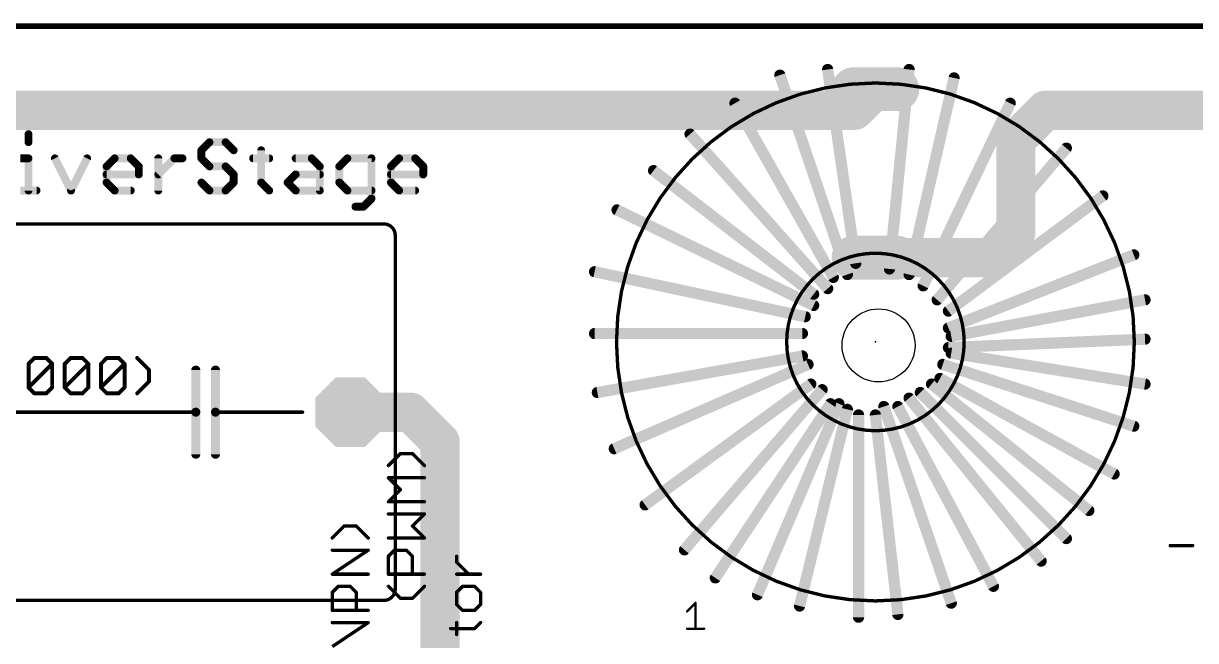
# Model space of a CAD drawing. Extents: x 0 to 165, y -10 to 137.
# Drawn here: x 64.7 to 117.7, y 108.7 to 136.6 of the extents above; entities that cross this region are included whole.
import ezdxf

# ---------------------------------------------------------------- set-up
doc = ezdxf.new("R2010")
doc.units = 0
for name, color, linetype in [('1', 14, 'CONTINUOUS'), ('16', 174, 'CONTINUOUS'), ('17', 94, 'CONTINUOUS'), ('20', 178, 'CONTINUOUS'), ('21', 251, 'CONTINUOUS'), ('23', 178, 'CONTINUOUS'), ('27', 251, 'CONTINUOUS'), ('48', 251, 'CONTINUOUS'), ('51', 251, 'CONTINUOUS')]:
    doc.layers.add(name, color=color, linetype=linetype)

# ---------------------------------------------------------------- blocks, each defined once
blk = doc.blocks.new('OCTAGONP')
at = {"const_width": 0.5}
blk.add_lwpolyline([(-0.25, -0.1036), (-0.25, 0.1036), (-0.1036, 0.25), (0.1036, 0.25), (0.25, 0.1036), (0.25, -0.1036), (0.1036, -0.25), (-0.1036, -0.25), (-0.25, -0.1036), (-0.25, 0.1036)], dxfattribs=at)
blk = doc.blocks.new('LONGP100')
at = {"const_width": 1}
blk.add_lwpolyline([(-0.5, 0), (0.5, 0)], dxfattribs=at)
at = {"const_width": 0.5}
for points in [[(-0.5, 0.25, 1), (-0.5, -0.25)], [(0.5, -0.25, 1), (0.5, 0.25)]]:
    blk.add_lwpolyline(points, format="xyb", dxfattribs=at)

msp = doc.modelspace()

# ---------------------------------------------------------------- linework, layer by layer
at = {"layer": '1'}
for points, const_width in [([(64.8846, 131.6334), (64.8846, 131.2691)], 0.3556), ([(73.0703, 131.2691), (72.706, 130.9047)], 0.3556), ([(72.706, 130.9047), (72.706, 130.5403)], 0.3556), ([(73.7991, 131.2691), (73.0703, 131.2691)], 0.3556), ([(74.1635, 130.9047), (73.7991, 131.2691)], 0.3556), ([(75.4091, 130.9047), (75.4091, 129.4472)], 0.3556), ([(64.5202, 130.5403), (64.8846, 130.5403)], 0.3556), ([(64.8846, 130.5403), (64.8846, 129.0828)], 0.3556), ([(66.0794, 130.5403), (66.8081, 129.0828)], 0.3556), ([(66.8081, 129.0828), (67.5369, 130.5403)], 0.3556), ([(68.4182, 130.1759), (68.7825, 130.5403)], 0.3556), ([(68.7825, 130.5403), (69.5113, 130.5403)], 0.3556), ([(69.5113, 130.5403), (69.8757, 130.1759)], 0.3556), ([(70.757, 129.0828), (70.757, 130.5403)], 0.3556), ([(70.757, 129.8116), (71.4857, 130.5403)], 0.3556), ([(71.4857, 130.5403), (71.8501, 130.5403)], 0.3556), ([(72.706, 130.5403), (73.0703, 130.1759)], 0.3556), ([(75.0448, 130.5403), (75.7735, 130.5403)], 0.3556), ([(76.9683, 130.5403), (77.6971, 130.5403)], 0.3556), ([(77.6971, 130.5403), (78.0615, 130.1759)], 0.3556), ([(79.3071, 130.5403), (78.9428, 130.1759)], 0.3556), ([(80.4003, 130.5403), (79.3071, 130.5403)], 0.3556), ([(80.4003, 128.7184), (80.4003, 130.5403)], 0.3556), ([(81.2816, 130.1759), (81.6459, 130.5403)], 0.3556), ([(81.6459, 130.5403), (82.3747, 130.5403)], 0.3556), ([(82.3747, 130.5403), (82.7391, 130.1759)], 0.3556), ([(68.4182, 129.4472), (68.4182, 130.1759)], 0.3556), ([(69.8757, 129.8116), (68.4182, 129.8116)], 0.3556), ([(69.8757, 130.1759), (69.8757, 129.8116)], 0.3556), ([(73.0703, 130.1759), (73.7991, 130.1759)], 0.3556), ([(73.7991, 130.1759), (74.1635, 129.8116)], 0.3556), ([(74.1635, 129.8116), (74.1635, 129.4472)], 0.3556), ([(76.604, 129.4472), (76.9683, 129.8116)], 0.3556), ([(76.9683, 129.8116), (78.0615, 129.8116)], 0.3556), ([(78.0615, 130.1759), (78.0615, 129.0828)], 0.3556), ([(78.9428, 130.1759), (78.9428, 129.4472)], 0.3556), ([(81.2816, 129.4472), (81.2816, 130.1759)], 0.3556), ([(82.7391, 129.8116), (81.2816, 129.8116)], 0.3556), ([(82.7391, 130.1759), (82.7391, 129.8116)], 0.3556), ([(68.7825, 129.0828), (68.4182, 129.4472)], 0.3556), ([(73.0703, 129.0828), (72.706, 129.4472)], 0.3556), ([(74.1635, 129.4472), (73.7991, 129.0828)], 0.3556), ([(75.4091, 129.4472), (75.7735, 129.0828)], 0.3556), ([(76.9683, 129.0828), (76.604, 129.4472)], 0.3556), ([(78.9428, 129.4472), (79.3071, 129.0828)], 0.3556), ([(81.6459, 129.0828), (81.2816, 129.4472)], 0.3556), ([(64.5202, 129.0828), (65.2489, 129.0828)], 0.3556), ([(69.5113, 129.0828), (68.7825, 129.0828)], 0.3556), ([(73.7991, 129.0828), (73.0703, 129.0828)], 0.3556), ([(78.0615, 129.0828), (76.9683, 129.0828)], 0.3556), ([(79.3071, 129.0828), (80.4003, 129.0828)], 0.3556), ([(80.0359, 128.354), (80.4003, 128.7184)], 0.3556), ([(82.3747, 129.0828), (81.6459, 129.0828)], 0.3556), ([(79.6715, 128.354), (80.0359, 128.354)], 0.3556), ([(116.5225, 113.03), (117.5385, 113.03)], 0.1524), ([(94.6658, 110.0504), (95.0556, 110.4402)], 0.1016), ([(95.0556, 110.4402), (95.0556, 109.2708)], 0.1016), ([(94.6658, 109.2708), (95.4454, 109.2708)], 0.1016)]:
    msp.add_lwpolyline(points, dxfattribs=dict(at, const_width=const_width))
for points, const_width in [([(64.9735, 131.6334, 1), (64.7957, 131.6334)], 0.1778), ([(64.7957, 131.2691, 1), (64.9735, 131.2691)], 0.1778), ([(72.7949, 130.9047, 1), (72.6171, 130.9047)], 0.1778), ([(72.6431, 130.9675, 1), (72.7688, 130.8418)], 0.1778), ([(73.0703, 131.358, 1), (73.0703, 131.1802)], 0.1778), ([(73.1332, 131.2062, 1), (73.0075, 131.3319)], 0.1778), ([(73.862, 131.3319, 1), (73.7362, 131.2062)], 0.1778), ([(73.7991, 131.1802, 1), (73.7991, 131.358)], 0.1778), ([(74.1006, 130.8418, 1), (74.2263, 130.9675)], 0.1778), ([(75.498, 130.9047, 1), (75.3202, 130.9047)], 0.1778), ([(64.9735, 130.5403, 1), (64.7957, 130.5403)], 0.1778), ([(64.8846, 130.4514, 1), (64.8846, 130.6292)], 0.1778), ([(66.1589, 130.5801, 1), (65.9999, 130.5006)], 0.1778), ([(67.6164, 130.5006, 1), (67.4574, 130.5801)], 0.1778), ([(68.7825, 130.6292, 1), (68.7825, 130.4514)], 0.1778), ([(68.8454, 130.4774, 1), (68.7197, 130.6032)], 0.1778), ([(69.5742, 130.6032, 1), (69.4484, 130.4774)], 0.1778), ([(69.5113, 130.4514, 1), (69.5113, 130.6292)], 0.1778), ([(70.8459, 130.5403, 1), (70.6681, 130.5403)], 0.1778), ([(71.4857, 130.6292, 1), (71.4857, 130.4514)], 0.1778), ([(71.5486, 130.4774, 1), (71.4229, 130.6032)], 0.1778), ([(71.8501, 130.4514, 1), (71.8501, 130.6292)], 0.1778), ([(72.7688, 130.6032, 1), (72.6431, 130.4774)], 0.1778), ([(72.6171, 130.5403, 1), (72.7949, 130.5403)], 0.1778), ([(75.0448, 130.6292, 1), (75.0448, 130.4514)], 0.1778), ([(75.7735, 130.4514, 1), (75.7735, 130.6292)], 0.1778), ([(76.9683, 130.6292, 1), (76.9683, 130.4514)], 0.1778), ([(77.76, 130.6032, 1), (77.6342, 130.4774)], 0.1778), ([(77.6971, 130.4514, 1), (77.6971, 130.6292)], 0.1778), ([(79.3071, 130.6292, 1), (79.3071, 130.4514)], 0.1778), ([(79.37, 130.4774, 1), (79.2443, 130.6032)], 0.1778), ([(80.4892, 130.5403, 1), (80.3114, 130.5403)], 0.1778), ([(80.4003, 130.4514, 1), (80.4003, 130.6292)], 0.1778), ([(81.6459, 130.6292, 1), (81.6459, 130.4514)], 0.1778), ([(81.7088, 130.4774, 1), (81.5831, 130.6032)], 0.1778), ([(82.4375, 130.6032, 1), (82.3118, 130.4774)], 0.1778), ([(82.3747, 130.4514, 1), (82.3747, 130.6292)], 0.1778), ([(68.5071, 130.1759, 1), (68.3293, 130.1759)], 0.1778), ([(68.3553, 130.2388, 1), (68.481, 130.1131)], 0.1778), ([(68.4182, 129.9005, 1), (68.4182, 129.7227)], 0.1778), ([(69.9646, 130.1759, 1), (69.7868, 130.1759)], 0.1778), ([(69.7868, 129.8116, 1), (69.9646, 129.8116)], 0.1778), ([(69.8128, 130.1131, 1), (69.9385, 130.2388)], 0.1778), ([(69.8757, 129.7227, 1), (69.8757, 129.9005)], 0.1778), ([(70.6941, 129.8744, 1), (70.8198, 129.7487)], 0.1778), ([(73.0703, 130.2648, 1), (73.0703, 130.087)], 0.1778), ([(73.0075, 130.1131, 1), (73.1332, 130.2388)], 0.1778), ([(73.862, 130.2388, 1), (73.7362, 130.1131)], 0.1778), ([(73.7991, 130.087, 1), (73.7991, 130.2648)], 0.1778), ([(74.2524, 129.8116, 1), (74.0746, 129.8116)], 0.1778), ([(74.1006, 129.7487, 1), (74.2263, 129.8744)], 0.1778), ([(76.9683, 129.9005, 1), (76.9683, 129.7227)], 0.1778), ([(77.0312, 129.7487, 1), (76.9055, 129.8744)], 0.1778), ([(78.1504, 130.1759, 1), (77.9726, 130.1759)], 0.1778), ([(77.9986, 130.1131, 1), (78.1243, 130.2388)], 0.1778), ([(78.0615, 129.7227, 1), (78.0615, 129.9005)], 0.1778), ([(79.0317, 130.1759, 1), (78.8539, 130.1759)], 0.1778), ([(78.8799, 130.2388, 1), (79.0056, 130.1131)], 0.1778), ([(81.3705, 130.1759, 1), (81.1927, 130.1759)], 0.1778), ([(81.2187, 130.2388, 1), (81.3444, 130.1131)], 0.1778), ([(81.2816, 129.9005, 1), (81.2816, 129.7227)], 0.1778), ([(82.828, 130.1759, 1), (82.6502, 130.1759)], 0.1778), ([(82.6502, 129.8116, 1), (82.828, 129.8116)], 0.1778), ([(82.6762, 130.1131, 1), (82.8019, 130.2388)], 0.1778), ([(82.7391, 129.7227, 1), (82.7391, 129.9005)], 0.1778), ([(68.481, 129.51, 1), (68.3553, 129.3843)], 0.1778), ([(68.3293, 129.4472, 1), (68.5071, 129.4472)], 0.1778), ([(72.7688, 129.51, 1), (72.6431, 129.3843)], 0.1778), ([(74.0746, 129.4472, 1), (74.2524, 129.4472)], 0.1778), ([(74.2263, 129.3843, 1), (74.1006, 129.51)], 0.1778), ([(75.3202, 129.4472, 1), (75.498, 129.4472)], 0.1778), ([(75.472, 129.51, 1), (75.3463, 129.3843)], 0.1778), ([(76.6668, 129.51, 1), (76.5411, 129.3843)], 0.1778), ([(76.5411, 129.51, 1), (76.6668, 129.3843)], 0.1778), ([(79.0056, 129.51, 1), (78.8799, 129.3843)], 0.1778), ([(78.8539, 129.4472, 1), (79.0317, 129.4472)], 0.1778), ([(81.3444, 129.51, 1), (81.2187, 129.3843)], 0.1778), ([(81.1927, 129.4472, 1), (81.3705, 129.4472)], 0.1778), ([(64.7957, 129.0828, 1), (64.9735, 129.0828)], 0.1778), ([(65.2489, 128.9939, 1), (65.2489, 129.1717)], 0.1778), ([(66.7286, 129.1226, 1), (66.8876, 129.043)], 0.1778), ([(66.7286, 129.043, 1), (66.8876, 129.1226)], 0.1778), ([(68.7825, 129.1717, 1), (68.7825, 128.9939)], 0.1778), ([(68.7197, 129.0199, 1), (68.8454, 129.1457)], 0.1778), ([(69.5113, 128.9939, 1), (69.5113, 129.1717)], 0.1778), ([(70.6681, 129.0828, 1), (70.8459, 129.0828)], 0.1778), ([(73.0703, 129.1717, 1), (73.0703, 128.9939)], 0.1778), ([(73.0075, 129.0199, 1), (73.1332, 129.1457)], 0.1778), ([(73.7362, 129.1457, 1), (73.862, 129.0199)], 0.1778), ([(73.7991, 128.9939, 1), (73.7991, 129.1717)], 0.1778), ([(75.7107, 129.0199, 1), (75.8364, 129.1457)], 0.1778), ([(76.9683, 129.1717, 1), (76.9683, 128.9939)], 0.1778), ([(76.9055, 129.0199, 1), (77.0312, 129.1457)], 0.1778), ([(77.9726, 129.0828, 1), (78.1504, 129.0828)], 0.1778), ([(78.0615, 128.9939, 1), (78.0615, 129.1717)], 0.1778), ([(79.3071, 129.1717, 1), (79.3071, 128.9939)], 0.1778), ([(79.2443, 129.0199, 1), (79.37, 129.1457)], 0.1778), ([(80.4631, 128.6556, 1), (80.3374, 128.7813)], 0.1778), ([(80.4003, 128.9939, 1), (80.4003, 129.1717)], 0.1778), ([(81.6459, 129.1717, 1), (81.6459, 128.9939)], 0.1778), ([(81.5831, 129.0199, 1), (81.7088, 129.1457)], 0.1778), ([(82.3747, 128.9939, 1), (82.3747, 129.1717)], 0.1778), ([(79.6715, 128.4429, 1), (79.6715, 128.2651)], 0.1778), ([(79.973, 128.4169, 1), (80.0987, 128.2912)], 0.1778), ([(80.0359, 128.2651, 1), (80.0359, 128.4429)], 0.1778), ([(80.3114, 128.7184, 1), (80.4892, 128.7184)], 0.1778), ([(116.5225, 113.0681, 1), (116.5225, 112.9919)], 0.0762), ([(117.5385, 112.9919, 1), (117.5385, 113.0681)], 0.0762), ([(95.081, 110.4402, 1), (95.0302, 110.4402)], 0.0508), ([(95.0736, 110.4222, 1), (95.0376, 110.4582)], 0.0508), ([(94.6478, 110.0684, 1), (94.6838, 110.0324)], 0.0508), ([(94.6658, 109.2962, 1), (94.6658, 109.2454)], 0.0508), ([(95.0302, 109.2708, 1), (95.081, 109.2708)], 0.0508), ([(95.4454, 109.2454, 1), (95.4454, 109.2962)], 0.0508)]:
    msp.add_lwpolyline(points, format="xyb", dxfattribs=dict(at, const_width=const_width))
at = {"layer": '16'}
for points, const_width in [([(102.235, 132.715), (103.1875, 133.6675)], 1.778), ([(47.9425, 132.715), (102.235, 132.715)], 1.778), ([(110.8845, 132.715), (109.5375, 131.368)], 1.778), ([(127, 132.715), (110.8845, 132.715)], 1.778), ([(109.5375, 131.368), (109.5375, 127.1922)], 1.778), ([(109.5375, 127.1922), (108.3928, 126.0475)], 1.778), ([(108.3928, 126.0475), (103.1875, 126.0475)], 1.778), ([(82.1555, 119.0625), (79.4385, 119.0625)], 1.778), ([(83.5025, 117.7155), (82.1555, 119.0625)], 1.778), ([(83.5025, 106.807), (83.5025, 117.7155)], 1.778), ([(116.5225, 113.03), (117.5385, 113.03)], 0.1524)]:
    msp.add_lwpolyline(points, dxfattribs=dict(at, const_width=const_width))
for points, const_width in [([(103.5018, 133.3532, 1), (102.8732, 133.9818)], 0.889), ([(102.235, 132.2705, 1), (102.235, 133.1595)], 0.889), ([(110.8845, 133.1595, 1), (110.8845, 132.2705)], 0.889), ([(111.1988, 132.4007, 1), (110.5702, 133.0293)], 0.889), ([(101.9207, 133.0293, 1), (102.5493, 132.4007)], 0.889), ([(109.982, 131.368, 1), (109.093, 131.368)], 0.889), ([(109.2232, 131.6823, 1), (109.8518, 131.0537)], 0.889), ([(109.8518, 126.8779, 1), (109.2232, 127.5065)], 0.889), ([(109.093, 127.1922, 1), (109.982, 127.1922)], 0.889), ([(103.1875, 126.492, 1), (103.1875, 125.603)], 0.889), ([(108.0785, 126.3618, 1), (108.7071, 125.7332)], 0.889), ([(108.3928, 125.603, 1), (108.3928, 126.492)], 0.889), ([(79.4385, 119.507, 1), (79.4385, 118.618)], 0.889), ([(82.4698, 119.3768, 1), (81.8412, 118.7482)], 0.889), ([(82.1555, 118.618, 1), (82.1555, 119.507)], 0.889), ([(83.947, 117.7155, 1), (83.058, 117.7155)], 0.889), ([(83.1882, 117.4012, 1), (83.8168, 118.0298)], 0.889), ([(116.5225, 113.0681, 1), (116.5225, 112.9919)], 0.0762), ([(117.5385, 112.9919, 1), (117.5385, 113.0681)], 0.0762)]:
    msp.add_lwpolyline(points, format="xyb", dxfattribs=dict(at, const_width=const_width))
at = {"layer": '20', "const_width": 0.254}
msp.add_lwpolyline([(149.205, 136.5125), (0, 136.5125)], dxfattribs=at)
at = {"layer": '20'}
msp.add_circle((103.33, 122.0825), 1.65, dxfattribs=at)
at = {"layer": '21'}
for points, const_width in [([(101.2825, 125.1585), (96.8375, 133.0325)], 0.508), ([(109.2835, 133.0325), (105.3465, 124.7775)], 0.508), ([(101.0285, 124.6505), (94.8055, 131.6355)], 0.508), ([(111.8235, 131.0005), (105.9815, 124.1425)], 0.508), ([(100.3935, 124.3965), (93.1545, 129.9845)], 0.508), ([(113.4745, 128.8415), (106.4895, 123.6345)], 0.508), ([(100.3935, 123.8885), (91.5035, 128.2065)], 0.508), ([(50.4825, 127.5715), (80.9625, 127.5715)], 0.1524), ([(81.4705, 127.0635), (81.4705, 111.0615)], 0.1524), ([(114.8715, 126.1745), (106.4895, 122.8725)], 0.508), ([(100.0125, 123.3805), (90.4875, 125.4125)], 0.508), ([(106.6165, 122.4915), (115.3795, 124.1425)], 0.508), ([(99.8855, 122.6185), (90.4875, 122.6185)], 0.508), ([(115.3795, 122.3645), (106.4895, 121.9835)], 0.508), ([(106.6165, 121.7295), (115.3795, 120.3325)], 0.508), ([(99.8855, 121.6025), (90.6145, 119.9515)], 0.508), ([(91.3765, 117.4115), (100.1395, 121.2215)], 0.508), ([(114.8715, 118.4275), (106.2355, 121.2215)], 0.508), ([(72.4535, 119.0625), (72.4535, 120.9675)], 0.4064), ([(73.3425, 119.0625), (73.3425, 120.9675)], 0.4064), ([(100.2665, 120.3325), (92.7735, 114.8715)], 0.508), ([(94.5515, 112.8395), (100.7745, 120.0785)], 0.508), ([(112.8395, 114.6175), (105.7275, 120.3325)], 0.508), ([(106.1085, 120.5865), (113.9825, 116.2685)], 0.508), ([(110.6805, 112.3315), (104.7115, 119.6975)], 0.508), ([(105.2195, 119.9515), (111.8235, 113.3475)], 0.508), ([(101.1555, 119.4435), (95.9485, 111.5695)], 0.508), ([(97.8535, 110.8075), (101.5365, 119.4435)], 0.508), ([(101.9175, 119.1895), (99.7585, 110.2995)], 0.508), ([(106.6165, 110.4265), (103.5685, 119.3165)], 0.508), ([(104.2035, 119.3165), (108.5215, 111.1885)], 0.508), ([(72.4535, 119.0625), (54.1655, 119.0625)], 0.1524), ([(72.4535, 117.1575), (72.4535, 119.0625)], 0.4064), ([(73.3425, 117.1575), (73.3425, 119.0625)], 0.4064), ([(77.2795, 119.0625), (73.3425, 119.0625)], 0.1524), ([(102.4255, 109.7915), (102.4255, 118.9355)], 0.508), ([(103.1875, 118.9355), (104.2035, 109.9185)], 0.508), ([(80.9625, 110.5535), (50.4825, 110.5535)], 0.1524)]:
    msp.add_lwpolyline(points, dxfattribs=dict(at, const_width=const_width))
for points, const_width in [([(96.9481, 133.0949, 1), (96.7269, 132.9701)], 0.254), ([(109.3981, 132.9778, 1), (109.1689, 133.0872)], 0.254), ([(94.9003, 131.72, 1), (94.7107, 131.551)], 0.254), ([(111.9202, 130.9181, 1), (111.7268, 131.0829)], 0.254), ([(93.2321, 130.085, 1), (93.0769, 129.884)], 0.254), ([(113.5504, 128.7397, 1), (113.3986, 128.9433)], 0.254), ([(91.559, 128.3207, 1), (91.448, 128.0923)], 0.254), ([(81.4705, 127.0635, 0.4142), (80.9625, 127.5715)], 0.1524), ([(80.9625, 127.6096, 1), (80.9625, 127.5334)], 0.0762), ([(80.9625, 127.5334, 1), (80.9625, 127.6096)], 0.0762), ([(81.5086, 127.0635, 1), (81.4324, 127.0635)], 0.0762), ([(81.4324, 127.0635, 1), (81.5086, 127.0635)], 0.0762), ([(114.918, 126.0563, 1), (114.825, 126.2927)], 0.254), ([(90.514, 125.5367, 1), (90.461, 125.2883)], 0.254), ([(101.1719, 125.0961, 1), (101.3931, 125.2209)], 0.254), ([(100.3159, 124.296, 1), (100.4711, 124.497)], 0.254), ([(100.9337, 124.566, 1), (101.1233, 124.735)], 0.254), ([(105.2319, 124.8322, 1), (105.4611, 124.7228)], 0.254), ([(100.338, 123.7743, 1), (100.449, 124.0027)], 0.254), ([(105.8848, 124.2249, 1), (106.0782, 124.0601)], 0.254), ([(115.403, 124.0177, 1), (115.356, 124.2673)], 0.254), ([(99.986, 123.2563, 1), (100.039, 123.5047)], 0.254), ([(106.4136, 123.7363, 1), (106.5654, 123.5327)], 0.254), ([(106.443, 122.9907, 1), (106.536, 122.7543)], 0.254), ([(90.4875, 122.7455, 1), (90.4875, 122.4915)], 0.254), ([(99.8855, 122.4915, 1), (99.8855, 122.7455)], 0.254), ([(106.593, 122.6163, 1), (106.64, 122.3667)], 0.254), ([(115.3849, 122.2376, 1), (115.3741, 122.4914)], 0.254), ([(106.4841, 122.1104, 1), (106.4949, 121.8566)], 0.254), ([(106.6365, 121.8549, 1), (106.5965, 121.6041)], 0.254), ([(99.9078, 121.4775, 1), (99.8632, 121.7275)], 0.254), ([(100.1901, 121.105, 1), (100.0889, 121.338)], 0.254), ([(106.2746, 121.3423, 1), (106.1964, 121.1007)], 0.254), ([(72.5551, 120.9675, 1), (72.3519, 120.9675)], 0.2032), ([(73.4441, 120.9675, 1), (73.2409, 120.9675)], 0.2032), ([(100.3413, 120.2299, 1), (100.1917, 120.4351)], 0.254), ([(100.8708, 119.9957, 1), (100.6782, 120.1613)], 0.254), ([(105.8071, 120.4315, 1), (105.6479, 120.2335)], 0.254), ([(106.1696, 120.6979, 1), (106.0474, 120.4751)], 0.254), ([(115.3595, 120.2071, 1), (115.3995, 120.4579)], 0.254), ([(90.5922, 120.0765, 1), (90.6368, 119.8265)], 0.254), ([(104.8102, 119.7775, 1), (104.6128, 119.6175)], 0.254), ([(105.3093, 120.0413, 1), (105.1297, 119.8617)], 0.254), ([(101.2614, 119.3734, 1), (101.0496, 119.5136)], 0.254), ([(101.6533, 119.3937, 1), (101.4197, 119.4933)], 0.254), ([(102.0409, 119.1595, 1), (101.7941, 119.2195)], 0.254), ([(103.6886, 119.3577, 1), (103.4484, 119.2753)], 0.254), ([(104.3157, 119.3761, 1), (104.0913, 119.2569)], 0.254), ([(72.5551, 119.0625, 1), (72.3519, 119.0625)], 0.2032), ([(72.3519, 119.0625, 1), (72.5551, 119.0625)], 0.2032), ([(72.4535, 119.0244, 1), (72.4535, 119.1006)], 0.0762), ([(73.4441, 119.0625, 1), (73.2409, 119.0625)], 0.2032), ([(73.2409, 119.0625, 1), (73.4441, 119.0625)], 0.2032), ([(73.3425, 119.1006, 1), (73.3425, 119.0244)], 0.0762), ([(77.2795, 119.0244, 1), (77.2795, 119.1006)], 0.0762), ([(102.5525, 118.9355, 1), (102.2985, 118.9355)], 0.254), ([(103.3137, 118.9497, 1), (103.0613, 118.9213)], 0.254), ([(114.8324, 118.3067, 1), (114.9106, 118.5483)], 0.254), ([(72.3519, 117.1575, 1), (72.5551, 117.1575)], 0.2032), ([(73.2409, 117.1575, 1), (73.4441, 117.1575)], 0.2032), ([(91.3259, 117.528, 1), (91.4271, 117.295)], 0.254), ([(113.9214, 116.1571, 1), (114.0436, 116.3799)], 0.254), ([(92.6987, 114.9741, 1), (92.8483, 114.7689)], 0.254), ([(112.7599, 114.5185, 1), (112.9191, 114.7165)], 0.254), ([(111.7337, 113.2577, 1), (111.9133, 113.4373)], 0.254), ([(94.4552, 112.9223, 1), (94.6478, 112.7567)], 0.254), ([(110.5818, 112.2515, 1), (110.7792, 112.4115)], 0.254), ([(95.8426, 111.6396, 1), (96.0544, 111.4994)], 0.254), ([(108.4093, 111.1289, 1), (108.6337, 111.2481)], 0.254), ([(80.9625, 110.5535, 0.4142), (81.4705, 111.0615)], 0.1524), ([(81.5086, 111.0615, 1), (81.4324, 111.0615)], 0.0762), ([(81.4324, 111.0615, 1), (81.5086, 111.0615)], 0.0762), ([(97.7367, 110.8573, 1), (97.9703, 110.7577)], 0.254), ([(80.9625, 110.5916, 1), (80.9625, 110.5154)], 0.0762), ([(80.9625, 110.5154, 1), (80.9625, 110.5916)], 0.0762), ([(99.6351, 110.3295, 1), (99.8819, 110.2695)], 0.254), ([(106.4964, 110.3853, 1), (106.7366, 110.4677)], 0.254), ([(102.2985, 109.7915, 1), (102.5525, 109.7915)], 0.254), ([(104.0773, 109.9043, 1), (104.3297, 109.9327)], 0.254)]:
    msp.add_lwpolyline(points, format="xyb", dxfattribs=dict(at, const_width=const_width))
at = {"layer": '23'}
for p in [(103.1875, 122.2375), (65.7225, 119.0625)]:
    msp.add_point(p, dxfattribs=at)
at = {"layer": '27', "const_width": 0.1778}
for points in [[(64.8884, 121.248), (65.1554, 121.515)], [(65.1554, 121.515), (65.6892, 121.515)], [(65.6892, 121.515), (65.9561, 121.248)], [(66.5256, 121.248), (66.7925, 121.515)], [(66.7925, 121.515), (67.3264, 121.515)], [(67.3264, 121.515), (67.5933, 121.248)], [(68.1627, 121.248), (68.4297, 121.515)], [(68.4297, 121.515), (68.9635, 121.515)], [(68.9635, 121.515), (69.2305, 121.248)], [(70.3338, 120.9811), (69.7999, 121.515)], [(64.8884, 120.1803), (64.8884, 121.248)], [(64.8884, 120.1803), (65.9561, 121.248)], [(65.9561, 121.248), (65.9561, 120.1803)], [(66.5256, 120.1803), (66.5256, 121.248)], [(66.5256, 120.1803), (67.5933, 121.248)], [(67.5933, 121.248), (67.5933, 120.1803)], [(68.1627, 120.1803), (68.1627, 121.248)], [(68.1627, 120.1803), (69.2305, 121.248)], [(69.2305, 121.248), (69.2305, 120.1803)], [(70.3338, 120.4473), (70.3338, 120.9811)], [(69.7999, 119.9134), (70.3338, 120.4473)], [(65.1554, 119.9134), (64.8884, 120.1803)], [(65.6892, 119.9134), (65.1554, 119.9134)], [(65.9561, 120.1803), (65.6892, 119.9134)], [(66.7925, 119.9134), (66.5256, 120.1803)], [(67.3264, 119.9134), (66.7925, 119.9134)], [(67.5933, 120.1803), (67.3264, 119.9134)], [(68.4297, 119.9134), (68.1627, 120.1803)], [(68.9635, 119.9134), (68.4297, 119.9134)], [(69.2305, 120.1803), (68.9635, 119.9134)]]:
    msp.add_lwpolyline(points, dxfattribs=at)
at = {"layer": '27', "const_width": 0.0889}
for points in [[(65.1554, 121.5594, 1), (65.1554, 121.4705)], [(65.1868, 121.4835, 1), (65.1239, 121.5464)], [(65.7206, 121.5464, 1), (65.6578, 121.4835)], [(65.6892, 121.4705, 1), (65.6892, 121.5594)], [(66.7925, 121.5594, 1), (66.7925, 121.4705)], [(66.8239, 121.4835, 1), (66.7611, 121.5464)], [(67.3578, 121.5464, 1), (67.2949, 121.4835)], [(67.3264, 121.4705, 1), (67.3264, 121.5594)], [(68.4297, 121.5594, 1), (68.4297, 121.4705)], [(68.4611, 121.4835, 1), (68.3982, 121.5464)], [(68.995, 121.5464, 1), (68.9321, 121.4835)], [(68.9635, 121.4705, 1), (68.9635, 121.5594)], [(69.8313, 121.5464, 1), (69.7685, 121.4835)], [(64.9329, 121.248, 1), (64.844, 121.248)], [(64.857, 121.2795, 1), (64.9199, 121.2166)], [(66.0006, 121.248, 1), (65.9117, 121.248)], [(65.9876, 121.2166, 1), (65.9247, 121.2795)], [(65.9247, 121.2166, 1), (65.9876, 121.2795)], [(66.57, 121.248, 1), (66.4811, 121.248)], [(66.4942, 121.2795, 1), (66.557, 121.2166)], [(67.6377, 121.248, 1), (67.5488, 121.248)], [(67.6247, 121.2166, 1), (67.5619, 121.2795)], [(67.5619, 121.2166, 1), (67.6247, 121.2795)], [(68.1313, 121.2795, 1), (68.1942, 121.2166)], [(68.2072, 121.248, 1), (68.1183, 121.248)], [(69.2749, 121.248, 1), (69.186, 121.248)], [(69.2619, 121.2166, 1), (69.199, 121.2795)], [(69.199, 121.2166, 1), (69.2619, 121.2795)], [(70.3782, 120.9811, 1), (70.2893, 120.9811)], [(70.3023, 120.9497, 1), (70.3652, 121.0125)], [(70.2893, 120.4473, 1), (70.3782, 120.4473)], [(70.3652, 120.4158, 1), (70.3023, 120.4787)], [(64.9199, 120.2118, 1), (64.857, 120.1489)], [(64.857, 120.2118, 1), (64.9199, 120.1489)], [(64.844, 120.1803, 1), (64.9329, 120.1803)], [(65.1554, 119.9579, 1), (65.1554, 119.869)], [(65.1239, 119.882, 1), (65.1868, 119.9448)], [(65.6578, 119.9448, 1), (65.7206, 119.882)], [(65.6892, 119.869, 1), (65.6892, 119.9579)], [(65.9117, 120.1803, 1), (66.0006, 120.1803)], [(65.9876, 120.1489, 1), (65.9247, 120.2118)], [(66.557, 120.2118, 1), (66.4942, 120.1489)], [(66.4942, 120.2118, 1), (66.557, 120.1489)], [(66.4811, 120.1803, 1), (66.57, 120.1803)], [(66.7925, 119.9579, 1), (66.7925, 119.869)], [(66.7611, 119.882, 1), (66.8239, 119.9448)], [(67.2949, 119.9448, 1), (67.3578, 119.882)], [(67.3264, 119.869, 1), (67.3264, 119.9579)], [(67.5488, 120.1803, 1), (67.6377, 120.1803)], [(67.6247, 120.1489, 1), (67.5619, 120.2118)], [(68.1942, 120.2118, 1), (68.1313, 120.1489)], [(68.1313, 120.2118, 1), (68.1942, 120.1489)], [(68.1183, 120.1803, 1), (68.2072, 120.1803)], [(68.4297, 119.9579, 1), (68.4297, 119.869)], [(68.3982, 119.882, 1), (68.4611, 119.9448)], [(68.9321, 119.9448, 1), (68.995, 119.882)], [(68.9635, 119.869, 1), (68.9635, 119.9579)], [(69.186, 120.1803, 1), (69.2749, 120.1803)], [(69.2619, 120.1489, 1), (69.199, 120.2118)], [(69.7685, 119.9448, 1), (69.8313, 119.882)]]:
    msp.add_lwpolyline(points, format="xyb", dxfattribs=at)
at = {"layer": '48', "const_width": 0.1524}
for points in [[(81.7066, 117.1912), (81.1643, 116.6489)], [(82.249, 117.1912), (81.7066, 117.1912)], [(82.7913, 116.6489), (82.249, 117.1912)], [(81.7066, 115.554), (81.1643, 116.0964)], [(81.1643, 116.0964), (82.7913, 116.0964)], [(81.1643, 115.0117), (81.7066, 115.554)], [(82.7913, 115.0117), (81.1643, 115.0117)], [(82.7913, 114.4592), (81.1643, 114.4592)], [(82.249, 113.9169), (82.7913, 114.4592)], [(79.1666, 113.9169), (78.6243, 113.3745)], [(79.709, 113.9169), (79.1666, 113.9169)], [(80.2513, 113.3745), (79.709, 113.9169)], [(82.7913, 113.3745), (82.249, 113.9169)], [(81.1643, 113.3745), (82.7913, 113.3745)], [(78.6243, 111.7374), (80.2513, 112.822)], [(80.2513, 112.822), (78.6243, 112.822)], [(81.1643, 112.5509), (81.4355, 112.822)], [(81.1643, 111.7374), (81.1643, 112.5509)], [(81.4355, 112.822), (81.9778, 112.822)], [(81.9778, 112.822), (82.249, 112.5509)], [(82.249, 112.5509), (82.249, 111.7374)], [(84.2466, 112.2797), (84.2466, 112.5509)], [(84.789, 111.7374), (84.2466, 112.2797)], [(80.2513, 111.7374), (78.6243, 111.7374)], [(82.7913, 111.7374), (81.1643, 111.7374)], [(85.3313, 111.7374), (84.2466, 111.7374)], [(78.6243, 110.9137), (78.8955, 111.1849)], [(78.6243, 110.1002), (78.6243, 110.9137)], [(78.8955, 111.1849), (79.4378, 111.1849)], [(79.4378, 111.1849), (79.709, 110.9137)], [(79.709, 110.9137), (79.709, 110.1002)], [(81.7066, 110.6459), (81.1643, 111.1883)], [(82.7913, 111.1883), (82.249, 110.6459)], [(84.5178, 111.1849), (84.2466, 110.9137)], [(84.2466, 110.9137), (84.2466, 110.3714)], [(85.0601, 111.1849), (84.5178, 111.1849)], [(85.3313, 110.9137), (85.0601, 111.1849)], [(85.3313, 110.3714), (85.3313, 110.9137)], [(82.249, 110.6459), (81.7066, 110.6459)], [(84.2466, 110.3714), (84.5178, 110.1002)], [(85.0601, 110.1002), (85.3313, 110.3714)], [(80.2513, 110.1002), (78.6243, 110.1002)], [(84.5178, 110.1002), (85.0601, 110.1002)], [(78.6243, 108.4631), (80.2513, 109.5477)], [(80.2513, 109.5477), (78.6243, 109.5477)], [(83.9755, 109.28), (85.0601, 109.28)], [(84.2466, 109.0088), (84.2466, 109.5511)], [(85.0601, 109.28), (85.3313, 109.5511)]]:
    msp.add_lwpolyline(points, dxfattribs=at)
at = {"layer": '48', "const_width": 0.0762}
for points in [[(81.7066, 117.2293, 1), (81.7066, 117.1531)], [(81.7336, 117.1642, 1), (81.6797, 117.2181)], [(82.2759, 117.2181, 1), (82.222, 117.1642)], [(82.249, 117.1531, 1), (82.249, 117.2293)], [(81.1374, 116.6758, 1), (81.1913, 116.6219)], [(82.7644, 116.6219, 1), (82.8182, 116.6758)], [(81.1913, 116.1233, 1), (81.1374, 116.0694)], [(81.1643, 116.1345, 1), (81.1643, 116.0583)], [(82.7913, 116.0583, 1), (82.7913, 116.1345)], [(81.7336, 115.5271, 1), (81.6797, 115.581)], [(81.6797, 115.5271, 1), (81.7336, 115.581)], [(81.1643, 115.0498, 1), (81.1643, 114.9736)], [(81.1374, 115.0386, 1), (81.1913, 114.9848)], [(82.7913, 114.9736, 1), (82.7913, 115.0498)], [(81.1643, 114.4973, 1), (81.1643, 114.4211)], [(82.8182, 114.4323, 1), (82.7644, 114.4861)], [(82.7913, 114.4211, 1), (82.7913, 114.4973)], [(79.1666, 113.955, 1), (79.1666, 113.8788)], [(79.1936, 113.8899, 1), (79.1397, 113.9438)], [(79.7359, 113.9438, 1), (79.682, 113.8899)], [(79.709, 113.8788, 1), (79.709, 113.955)], [(82.2759, 113.9438, 1), (82.222, 113.8899)], [(82.222, 113.9438, 1), (82.2759, 113.8899)], [(78.5974, 113.4015, 1), (78.6513, 113.3476)], [(80.2244, 113.3476, 1), (80.2782, 113.4015)], [(81.1643, 113.4126, 1), (81.1643, 113.3364)], [(82.7644, 113.3476, 1), (82.8182, 113.4015)], [(82.7913, 113.3364, 1), (82.7913, 113.4126)], [(78.6243, 112.8601, 1), (78.6243, 112.7839)], [(80.2724, 112.7903, 1), (80.2302, 112.8537)], [(80.2513, 112.7839, 1), (80.2513, 112.8601)], [(81.2024, 112.5509, 1), (81.1262, 112.5509)], [(81.1374, 112.5778, 1), (81.1913, 112.5239)], [(81.4355, 112.8601, 1), (81.4355, 112.7839)], [(81.4624, 112.7951, 1), (81.4085, 112.849)], [(82.0047, 112.849, 1), (81.9509, 112.7951)], [(81.9778, 112.7839, 1), (81.9778, 112.8601)], [(82.2871, 112.5509, 1), (82.2109, 112.5509)], [(82.222, 112.5239, 1), (82.2759, 112.5778)], [(84.2847, 112.5509, 1), (84.2085, 112.5509)], [(84.2736, 112.3067, 1), (84.2197, 112.2528)], [(84.2085, 112.2797, 1), (84.2847, 112.2797)], [(78.6243, 111.7755, 1), (78.6243, 111.6993)], [(78.6032, 111.7691, 1), (78.6454, 111.7057)], [(80.2513, 111.6993, 1), (80.2513, 111.7755)], [(81.1643, 111.7755, 1), (81.1643, 111.6993)], [(81.1262, 111.7374, 1), (81.2024, 111.7374)], [(82.2109, 111.7374, 1), (82.2871, 111.7374)], [(82.7913, 111.6993, 1), (82.7913, 111.7755)], [(84.2466, 111.7755, 1), (84.2466, 111.6993)], [(84.762, 111.7104, 1), (84.8159, 111.7643)], [(85.3313, 111.6993, 1), (85.3313, 111.7755)], [(78.6624, 110.9137, 1), (78.5862, 110.9137)], [(78.5974, 110.9407, 1), (78.6513, 110.8868)], [(78.8955, 111.223, 1), (78.8955, 111.1468)], [(78.9224, 111.158, 1), (78.8685, 111.2118)], [(79.4647, 111.2118, 1), (79.4109, 111.1579)], [(79.4378, 111.1468, 1), (79.4378, 111.223)], [(79.7471, 110.9137, 1), (79.6709, 110.9137)], [(79.682, 110.8868, 1), (79.7359, 110.9407)], [(81.1913, 111.2152, 1), (81.1374, 111.1613)], [(82.8182, 111.1613, 1), (82.7644, 111.2152)], [(84.2847, 110.9137, 1), (84.2085, 110.9137)], [(84.2197, 110.9407, 1), (84.2736, 110.8868)], [(84.5178, 111.223, 1), (84.5178, 111.1468)], [(84.5447, 111.1579, 1), (84.4909, 111.2118)], [(85.0871, 111.2118, 1), (85.0332, 111.158)], [(85.0601, 111.1468, 1), (85.0601, 111.223)], [(85.3694, 110.9137, 1), (85.2932, 110.9137)], [(85.3044, 110.8868, 1), (85.3582, 110.9407)], [(81.7066, 110.684, 1), (81.7066, 110.6078)], [(81.6797, 110.619, 1), (81.7336, 110.6729)], [(82.222, 110.6729, 1), (82.2759, 110.619)], [(82.249, 110.6078, 1), (82.249, 110.684)], [(84.2085, 110.3714, 1), (84.2847, 110.3714)], [(84.2736, 110.3983, 1), (84.2197, 110.3445)], [(85.2932, 110.3714, 1), (85.3694, 110.3714)], [(85.3582, 110.3445, 1), (85.3044, 110.3983)], [(78.6243, 110.1383, 1), (78.6243, 110.0621)], [(78.5862, 110.1002, 1), (78.6624, 110.1002)], [(79.6709, 110.1002, 1), (79.7471, 110.1002)], [(80.2513, 110.0621, 1), (80.2513, 110.1383)], [(84.5178, 110.1383, 1), (84.5178, 110.0621)], [(84.4909, 110.0733, 1), (84.5447, 110.1272)], [(85.0332, 110.1272, 1), (85.0871, 110.0733)], [(85.0601, 110.0621, 1), (85.0601, 110.1383)], [(78.6243, 109.5858, 1), (78.6243, 109.5096)], [(80.2724, 109.516, 1), (80.2302, 109.5794)], [(80.2513, 109.5096, 1), (80.2513, 109.5858)], [(83.9755, 109.3181, 1), (83.9755, 109.2419)], [(84.2847, 109.5511, 1), (84.2085, 109.5511)], [(85.0332, 109.3069, 1), (85.0871, 109.253)], [(85.0601, 109.2419, 1), (85.0601, 109.3181)], [(85.3582, 109.5242, 1), (85.3044, 109.5781)], [(84.2085, 109.0088, 1), (84.2847, 109.0088)]]:
    msp.add_lwpolyline(points, format="xyb", dxfattribs=at)
at = {"layer": '51', "const_width": 0.508}
for points in [[(102.2985, 125.7935), (101.0285, 134.5565)], [(104.7115, 134.5565), (103.8225, 125.5395)], [(101.9175, 125.2855), (98.8695, 134.3025)], [(106.7435, 134.1755), (104.7115, 125.2855)]]:
    msp.add_lwpolyline(points, dxfattribs=at)
at = {"layer": '51'}
for points, const_width in [([(101.1542, 134.5747, 1), (100.9028, 134.5383)], 0.254), ([(104.8379, 134.544, 1), (104.5851, 134.569)], 0.254), ([(98.9898, 134.3432, 1), (98.7492, 134.2618)], 0.254), ([(106.8673, 134.1472, 1), (106.6197, 134.2038)], 0.254), ([(103.1875, 110.5281, 1), (103.1875, 133.9469, 1), (103.1875, 110.5281)], 0.1524), ([(103.1875, 118.2243, 1), (103.1875, 126.2507, 1), (103.1875, 118.2243)], 0.1524), ([(102.1728, 125.7753, 1), (102.4242, 125.8117)], 0.254), ([(103.6961, 125.552, 1), (103.9489, 125.527)], 0.254), ([(101.7972, 125.2448, 1), (102.0378, 125.3262)], 0.254), ([(104.5877, 125.3138, 1), (104.8353, 125.2572)], 0.254)]:
    msp.add_lwpolyline(points, format="xyb", dxfattribs=dict(at, const_width=const_width))

# ---------------------------------------------------------------- block references
at = {"layer": '17', "xscale": 1.9812, "yscale": 1.9812}
for p in [(103.1875, 133.6675), (103.1875, 133.6675), (103.1875, 126.0475), (103.1875, 126.0475)]:
    msp.add_blockref('LONGP100', p, dxfattribs=at)
at = {"layer": '17', "xscale": 3.1496, "yscale": 3.1496, "rotation": 180}
msp.add_blockref('OCTAGONP', (79.4385, 119.0625), dxfattribs=at)
msp.add_blockref('OCTAGONP', (79.4385, 119.0625), dxfattribs=at)

doc.saveas('drawing.dxf')
